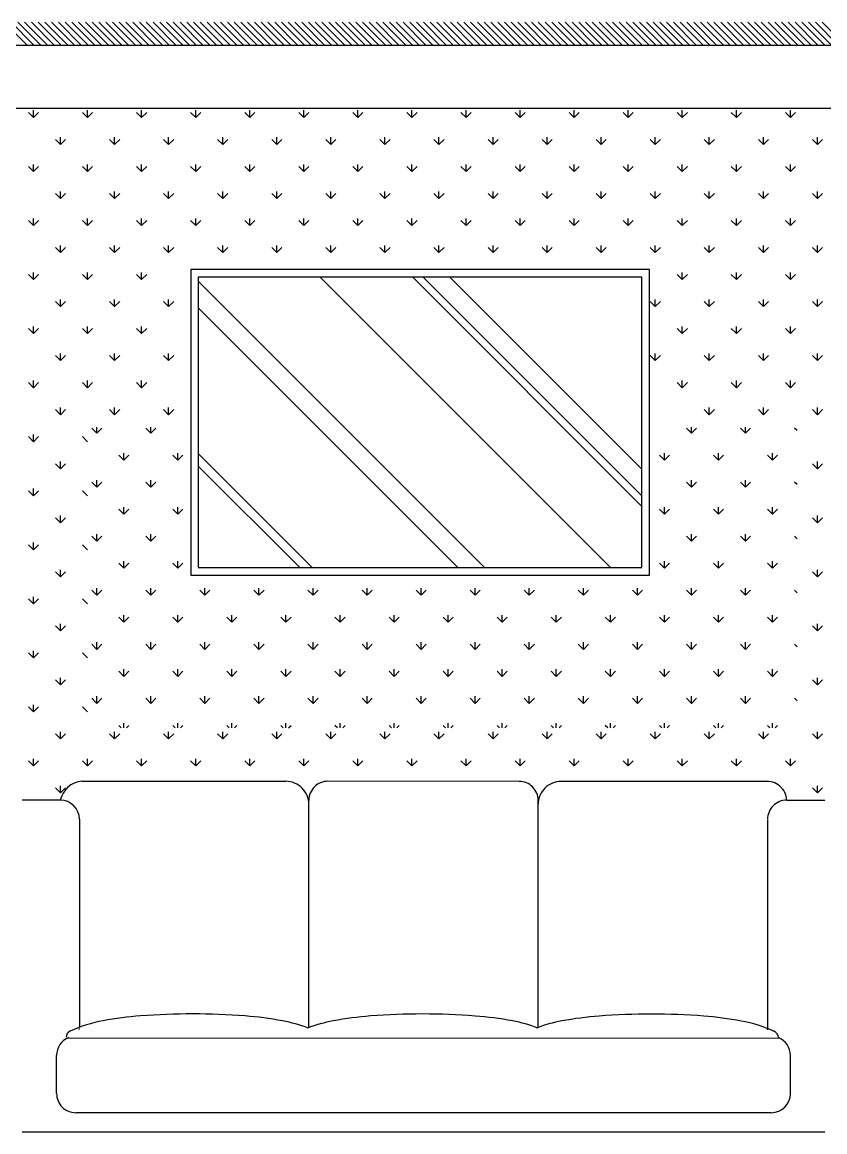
# Model space of a CAD drawing. Header units: inches. Extents: x 5.4 to 47.9, y 11.7 to 36.5.
# Drawn here: x 44.501 to 46.6, y 23.858 to 26.761 of the extents above; entities that cross this region are included whole.
import ezdxf

# ---------------------------------------------------------------- set-up
doc = ezdxf.new("R2010")
doc.units = ezdxf.units.IN
doc.header["$MEASUREMENT"] = 0
doc.layers.add('02', color=2, linetype='Continuous')
doc.layers.add('8', color=8, linetype='Continuous')

msp = doc.modelspace()

# ---------------------------------------------------------------- hatches: boundary and pattern name
at = {"layer": '8'}
h = msp.add_hatch(dxfattribs=at)
h.set_pattern_fill('GRASS', color=256, scale=0.1, style=0)
h.set_pattern_definition([(90, (-241.82362, 18.331934), (-0.070710678, 0.070710678), [0.01875, -0.122671356]), (45, (-241.82362, 18.33193), (-0.070710678, 0.070710678), [0.01875, -0.08125]), (135, (-241.82362, 18.33193), (-0.070710678, -0.070710678), [0.01875, -0.08125])])
h.paths.add_polyline_path([(46.5279, 25.7014), (46.1418, 25.7014), (46.1418, 25.3143), (44.9418, 25.3143), (44.9418, 25.7014), (44.6764, 25.7014), (44.6764, 24.9151), (46.5279, 24.9151)])

# ---------------------------------------------------------------- linework, layer by layer
at = {"layer": '02'}
for p, q in [((44.5143, 26.7014), (44.4543, 26.7614)), ((44.532, 26.7014), (44.472, 26.7614)), ((44.5497, 26.7014), (44.4897, 26.7614)), ((44.5674, 26.7014), (44.5074, 26.7614)), ((44.5851, 26.7014), (44.5251, 26.7614)), ((44.6027, 26.7014), (44.5427, 26.7614)), ((44.6204, 26.7014), (44.5604, 26.7614)), ((44.6381, 26.7014), (44.5781, 26.7614)), ((44.6558, 26.7014), (44.5958, 26.7614)), ((44.6734, 26.7014), (44.6134, 26.7614)), ((44.6911, 26.7014), (44.6311, 26.7614)), ((44.7088, 26.7014), (44.6488, 26.7614)), ((44.7265, 26.7014), (44.6665, 26.7614)), ((44.7442, 26.7014), (44.6842, 26.7614)), ((44.7618, 26.7014), (44.7018, 26.7614)), ((44.7795, 26.7014), (44.7195, 26.7614)), ((44.7972, 26.7014), (44.7372, 26.7614)), ((44.8149, 26.7014), (44.7549, 26.7614)), ((44.8325, 26.7014), (44.7725, 26.7614)), ((44.8502, 26.7014), (44.7902, 26.7614)), ((44.8679, 26.7014), (44.8079, 26.7614)), ((44.8856, 26.7014), (44.8256, 26.7614)), ((44.9033, 26.7014), (44.8433, 26.7614)), ((44.9209, 26.7014), (44.8609, 26.7614)), ((44.9386, 26.7014), (44.8786, 26.7614)), ((44.9563, 26.7014), (44.8963, 26.7614)), ((44.974, 26.7014), (44.914, 26.7614)), ((44.9916, 26.7014), (44.9316, 26.7614)), ((45.0093, 26.7014), (44.9493, 26.7614)), ((45.027, 26.7014), (44.967, 26.7614)), ((45.0447, 26.7014), (44.9847, 26.7614)), ((45.0624, 26.7014), (45.0024, 26.7614)), ((45.08, 26.7014), (45.02, 26.7614)), ((45.0977, 26.7014), (45.0377, 26.7614)), ((45.1154, 26.7014), (45.0554, 26.7614)), ((45.1331, 26.7014), (45.0731, 26.7614)), ((45.1507, 26.7014), (45.0907, 26.7614)), ((45.1684, 26.7014), (45.1084, 26.7614)), ((45.1861, 26.7014), (45.1261, 26.7614)), ((45.2038, 26.7014), (45.1438, 26.7614)), ((45.2215, 26.7014), (45.1615, 26.7614)), ((45.2391, 26.7014), (45.1791, 26.7614)), ((45.2568, 26.7014), (45.1968, 26.7614)), ((45.2745, 26.7014), (45.2145, 26.7614)), ((45.2922, 26.7014), (45.2322, 26.7614)), ((45.3098, 26.7014), (45.2498, 26.7614)), ((45.3275, 26.7014), (45.2675, 26.7614)), ((45.3452, 26.7014), (45.2852, 26.7614)), ((45.3629, 26.7014), (45.3029, 26.7614)), ((45.3806, 26.7014), (45.3206, 26.7614)), ((45.3982, 26.7014), (45.3382, 26.7614)), ((45.4159, 26.7014), (45.3559, 26.7614)), ((45.4336, 26.7014), (45.3736, 26.7614)), ((45.4513, 26.7014), (45.3913, 26.7614)), ((45.4689, 26.7014), (45.4089, 26.7614)), ((45.4866, 26.7014), (45.4266, 26.7614)), ((45.5043, 26.7014), (45.4443, 26.7614)), ((45.522, 26.7014), (45.462, 26.7614)), ((45.5397, 26.7014), (45.4797, 26.7614)), ((45.5573, 26.7014), (45.4973, 26.7614)), ((45.575, 26.7014), (45.515, 26.7614)), ((45.5927, 26.7014), (45.5327, 26.7614)), ((45.6104, 26.7014), (45.5504, 26.7614)), ((45.628, 26.7014), (45.568, 26.7614)), ((45.6457, 26.7014), (45.5857, 26.7614)), ((45.6634, 26.7014), (45.6034, 26.7614)), ((45.6811, 26.7014), (45.6211, 26.7614)), ((45.6988, 26.7014), (45.6388, 26.7614)), ((45.7164, 26.7014), (45.6564, 26.7614)), ((45.7341, 26.7014), (45.6741, 26.7614)), ((45.7518, 26.7014), (45.6918, 26.7614)), ((45.7695, 26.7014), (45.7095, 26.7614)), ((45.7871, 26.7014), (45.7271, 26.7614)), ((45.8048, 26.7014), (45.7448, 26.7614)), ((45.8225, 26.7014), (45.7625, 26.7614)), ((45.8402, 26.7014), (45.7802, 26.7614)), ((45.8578, 26.7014), (45.7978, 26.7614)), ((45.8755, 26.7014), (45.8155, 26.7614)), ((45.8932, 26.7014), (45.8332, 26.7614)), ((45.9109, 26.7014), (45.8509, 26.7614)), ((45.9286, 26.7014), (45.8686, 26.7614)), ((45.9462, 26.7014), (45.8862, 26.7614)), ((45.9639, 26.7014), (45.9039, 26.7614)), ((45.9816, 26.7014), (45.9216, 26.7614)), ((45.9993, 26.7014), (45.9393, 26.7614)), ((46.0169, 26.7014), (45.9569, 26.7614)), ((46.0346, 26.7014), (45.9746, 26.7614)), ((46.0523, 26.7014), (45.9923, 26.7614)), ((46.07, 26.7014), (46.01, 26.7614)), ((46.0877, 26.7014), (46.0277, 26.7614)), ((46.1053, 26.7014), (46.0453, 26.7614)), ((46.123, 26.7014), (46.063, 26.7614)), ((46.1407, 26.7014), (46.0807, 26.7614)), ((46.1584, 26.7014), (46.0984, 26.7614)), ((46.176, 26.7014), (46.116, 26.7614)), ((46.1937, 26.7014), (46.1337, 26.7614)), ((46.2114, 26.7014), (46.1514, 26.7614)), ((46.2291, 26.7014), (46.1691, 26.7614)), ((46.2468, 26.7014), (46.1868, 26.7614)), ((46.2644, 26.7014), (46.2044, 26.7614)), ((46.2821, 26.7014), (46.2221, 26.7614)), ((46.2998, 26.7014), (46.2398, 26.7614)), ((46.3175, 26.7014), (46.2575, 26.7614)), ((46.3351, 26.7014), (46.2751, 26.7614)), ((46.3528, 26.7014), (46.2928, 26.7614)), ((46.3705, 26.7014), (46.3105, 26.7614)), ((46.3882, 26.7014), (46.3282, 26.7614)), ((46.4059, 26.7014), (46.3459, 26.7614)), ((46.4235, 26.7014), (46.3635, 26.7614)), ((46.4412, 26.7014), (46.3812, 26.7614)), ((46.4589, 26.7014), (46.3989, 26.7614)), ((46.4766, 26.7014), (46.4166, 26.7614)), ((46.4942, 26.7014), (46.4342, 26.7614)), ((46.5119, 26.7014), (46.4519, 26.7614)), ((46.5296, 26.7014), (46.4696, 26.7614)), ((46.5473, 26.7014), (46.4873, 26.7614)), ((46.565, 26.7014), (46.505, 26.7614)), ((46.5826, 26.7014), (46.5226, 26.7614)), ((46.6003, 26.7014), (46.5403, 26.7614)), ((46.618, 26.7014), (46.558, 26.7614)), ((46.6357, 26.7014), (46.5757, 26.7614)), ((46.6533, 26.7014), (46.5933, 26.7614)), ((43.6764, 26.7014), (47.5279, 26.7014)), ((44.5307, 26.5121), (44.5174, 26.5253)), ((44.5307, 26.5121), (44.5307, 26.5308)), ((44.5307, 26.5121), (44.5439, 26.5253)), ((44.6721, 26.5121), (44.6588, 26.5253)), ((44.6721, 26.5121), (44.6721, 26.5308)), ((44.6721, 26.5121), (44.6853, 26.5253)), ((44.8135, 26.5121), (44.8002, 26.5253)), ((44.8135, 26.5121), (44.8135, 26.5308)), ((44.8135, 26.5121), (44.8268, 26.5253)), ((44.9549, 26.5121), (44.9417, 26.5253)), ((44.9549, 26.5121), (44.9549, 26.5308)), ((44.9549, 26.5121), (44.9682, 26.5253)), ((45.0963, 26.5121), (45.0831, 26.5253)), ((45.0963, 26.5121), (45.0963, 26.5308)), ((45.0963, 26.5121), (45.1096, 26.5253)), ((45.2378, 26.5121), (45.2245, 26.5253)), ((45.2378, 26.5121), (45.2378, 26.5308)), ((45.2378, 26.5121), (45.251, 26.5253)), ((45.3792, 26.5121), (45.3659, 26.5253)), ((45.3792, 26.5121), (45.3792, 26.5308)), ((45.3792, 26.5121), (45.3924, 26.5253)), ((45.5206, 26.5121), (45.5074, 26.5253)), ((45.5206, 26.5121), (45.5206, 26.5308)), ((45.5206, 26.5121), (45.5339, 26.5253)), ((45.662, 26.5121), (45.6488, 26.5253)), ((45.662, 26.5121), (45.662, 26.5308)), ((45.662, 26.5121), (45.6753, 26.5253)), ((45.8035, 26.5121), (45.7902, 26.5253)), ((45.8035, 26.5121), (45.8035, 26.5308)), ((45.8035, 26.5121), (45.8167, 26.5253)), ((45.9449, 26.5121), (45.9316, 26.5253)), ((45.9449, 26.5121), (45.9449, 26.5308)), ((45.9449, 26.5121), (45.9581, 26.5253)), ((46.0863, 26.5121), (46.073, 26.5253)), ((46.0863, 26.5121), (46.0863, 26.5308)), ((46.0863, 26.5121), (46.0996, 26.5253)), ((46.2277, 26.5121), (46.2145, 26.5253)), ((46.2277, 26.5121), (46.2277, 26.5308)), ((46.2277, 26.5121), (46.241, 26.5253)), ((46.3691, 26.5121), (46.3559, 26.5253)), ((46.3691, 26.5121), (46.3691, 26.5308)), ((46.3691, 26.5121), (46.3824, 26.5253)), ((46.5106, 26.5121), (46.4973, 26.5253)), ((46.5106, 26.5121), (46.5106, 26.5308)), ((46.5106, 26.5121), (46.5238, 26.5253)), ((44.6014, 26.4413), (44.5881, 26.4546)), ((44.6014, 26.4413), (44.6014, 26.4601)), ((44.6014, 26.4413), (44.6146, 26.4546)), ((44.7428, 26.4413), (44.7295, 26.4546)), ((44.7428, 26.4413), (44.7428, 26.4601)), ((44.7428, 26.4413), (44.7561, 26.4546)), ((44.8842, 26.4413), (44.871, 26.4546)), ((44.8842, 26.4413), (44.8842, 26.4601)), ((44.8842, 26.4413), (44.8975, 26.4546)), ((45.0256, 26.4413), (45.0124, 26.4546)), ((45.0256, 26.4413), (45.0256, 26.4601)), ((45.0256, 26.4413), (45.0389, 26.4546)), ((45.1671, 26.4413), (45.1538, 26.4546)), ((45.1671, 26.4413), (45.1671, 26.4601)), ((45.1671, 26.4413), (45.1803, 26.4546)), ((45.3085, 26.4413), (45.2952, 26.4546)), ((45.3085, 26.4413), (45.3085, 26.4601)), ((45.3085, 26.4413), (45.3217, 26.4546)), ((45.4499, 26.4413), (45.4366, 26.4546)), ((45.4499, 26.4413), (45.4499, 26.4601)), ((45.4499, 26.4413), (45.4632, 26.4546)), ((45.5913, 26.4413), (45.5781, 26.4546)), ((45.5913, 26.4413), (45.5913, 26.4601)), ((45.5913, 26.4413), (45.6046, 26.4546)), ((45.7327, 26.4413), (45.7195, 26.4546)), ((45.7327, 26.4413), (45.7327, 26.4601)), ((45.7327, 26.4413), (45.746, 26.4546)), ((45.8742, 26.4413), (45.8609, 26.4546)), ((45.8742, 26.4413), (45.8742, 26.4601)), ((45.8742, 26.4413), (45.8874, 26.4546)), ((46.0156, 26.4413), (46.0023, 26.4546)), ((46.0156, 26.4413), (46.0156, 26.4601)), ((46.0156, 26.4413), (46.0288, 26.4546)), ((46.157, 26.4413), (46.1438, 26.4546)), ((46.157, 26.4413), (46.157, 26.4601)), ((46.157, 26.4413), (46.1703, 26.4546)), ((46.2984, 26.4413), (46.2852, 26.4546)), ((46.2984, 26.4413), (46.2984, 26.4601)), ((46.2984, 26.4413), (46.3117, 26.4546)), ((46.4399, 26.4413), (46.4266, 26.4546)), ((46.4399, 26.4413), (46.4399, 26.4601)), ((46.4399, 26.4413), (46.4531, 26.4546)), ((46.5813, 26.4413), (46.568, 26.4546)), ((46.5813, 26.4413), (46.5813, 26.4601)), ((46.5813, 26.4413), (46.5945, 26.4546)), ((44.5307, 26.3706), (44.5174, 26.3839)), ((44.5307, 26.3706), (44.5307, 26.3894)), ((44.5307, 26.3706), (44.5439, 26.3839)), ((44.6721, 26.3706), (44.6588, 26.3839)), ((44.6721, 26.3706), (44.6721, 26.3894)), ((44.6721, 26.3706), (44.6853, 26.3839)), ((44.8135, 26.3706), (44.8002, 26.3839)), ((44.8135, 26.3706), (44.8135, 26.3894)), ((44.8135, 26.3706), (44.8268, 26.3839)), ((44.9549, 26.3706), (44.9417, 26.3839)), ((44.9549, 26.3706), (44.9549, 26.3894)), ((44.9549, 26.3706), (44.9682, 26.3839)), ((45.0963, 26.3706), (45.0831, 26.3839)), ((45.0963, 26.3706), (45.0963, 26.3894)), ((45.0963, 26.3706), (45.1096, 26.3839)), ((45.2378, 26.3706), (45.2245, 26.3839)), ((45.2378, 26.3706), (45.2378, 26.3894)), ((45.2378, 26.3706), (45.251, 26.3839)), ((45.3792, 26.3706), (45.3659, 26.3839)), ((45.3792, 26.3706), (45.3792, 26.3894)), ((45.3792, 26.3706), (45.3924, 26.3839)), ((45.5206, 26.3706), (45.5074, 26.3839)), ((45.5206, 26.3706), (45.5206, 26.3894)), ((45.5206, 26.3706), (45.5339, 26.3839)), ((45.662, 26.3706), (45.6488, 26.3839)), ((45.662, 26.3706), (45.662, 26.3894)), ((45.662, 26.3706), (45.6753, 26.3839)), ((45.8035, 26.3706), (45.7902, 26.3839)), ((45.8035, 26.3706), (45.8035, 26.3894)), ((45.8035, 26.3706), (45.8167, 26.3839)), ((45.9449, 26.3706), (45.9316, 26.3839)), ((45.9449, 26.3706), (45.9449, 26.3894)), ((45.9449, 26.3706), (45.9581, 26.3839)), ((46.0863, 26.3706), (46.073, 26.3839)), ((46.0863, 26.3706), (46.0863, 26.3894)), ((46.0863, 26.3706), (46.0996, 26.3839)), ((46.2277, 26.3706), (46.2145, 26.3839)), ((46.2277, 26.3706), (46.2277, 26.3894)), ((46.2277, 26.3706), (46.241, 26.3839)), ((46.3691, 26.3706), (46.3559, 26.3839)), ((46.3691, 26.3706), (46.3691, 26.3894)), ((46.3691, 26.3706), (46.3824, 26.3839)), ((46.5106, 26.3706), (46.4973, 26.3839)), ((46.5106, 26.3706), (46.5106, 26.3894)), ((46.5106, 26.3706), (46.5238, 26.3839)), ((44.6014, 26.2999), (44.5881, 26.3132)), ((44.6014, 26.2999), (44.6014, 26.3187)), ((44.6014, 26.2999), (44.6146, 26.3132)), ((44.7428, 26.2999), (44.7295, 26.3132)), ((44.7428, 26.2999), (44.7428, 26.3187)), ((44.7428, 26.2999), (44.7561, 26.3132)), ((44.8842, 26.2999), (44.871, 26.3132)), ((44.8842, 26.2999), (44.8842, 26.3187)), ((44.8842, 26.2999), (44.8975, 26.3132)), ((45.0256, 26.2999), (45.0124, 26.3132)), ((45.0256, 26.2999), (45.0256, 26.3187)), ((45.0256, 26.2999), (45.0389, 26.3132)), ((45.1671, 26.2999), (45.1538, 26.3132)), ((45.1671, 26.2999), (45.1671, 26.3187)), ((45.1671, 26.2999), (45.1803, 26.3132)), ((45.3085, 26.2999), (45.2952, 26.3132)), ((45.3085, 26.2999), (45.3085, 26.3187)), ((45.3085, 26.2999), (45.3217, 26.3132)), ((45.4499, 26.2999), (45.4366, 26.3132)), ((45.4499, 26.2999), (45.4499, 26.3187)), ((45.4499, 26.2999), (45.4632, 26.3132)), ((45.5913, 26.2999), (45.5781, 26.3132)), ((45.5913, 26.2999), (45.5913, 26.3187)), ((45.5913, 26.2999), (45.6046, 26.3132)), ((45.7327, 26.2999), (45.7195, 26.3132)), ((45.7327, 26.2999), (45.7327, 26.3187)), ((45.7327, 26.2999), (45.746, 26.3132)), ((45.8742, 26.2999), (45.8609, 26.3132)), ((45.8742, 26.2999), (45.8742, 26.3187)), ((45.8742, 26.2999), (45.8874, 26.3132)), ((46.0156, 26.2999), (46.0023, 26.3132)), ((46.0156, 26.2999), (46.0156, 26.3187)), ((46.0156, 26.2999), (46.0288, 26.3132)), ((46.157, 26.2999), (46.1438, 26.3132)), ((46.157, 26.2999), (46.157, 26.3187)), ((46.157, 26.2999), (46.1703, 26.3132)), ((46.2984, 26.2999), (46.2852, 26.3132)), ((46.2984, 26.2999), (46.2984, 26.3187)), ((46.2984, 26.2999), (46.3117, 26.3132)), ((46.4399, 26.2999), (46.4266, 26.3132)), ((46.4399, 26.2999), (46.4399, 26.3187)), ((46.4399, 26.2999), (46.4531, 26.3132)), ((46.5813, 26.2999), (46.568, 26.3132)), ((46.5813, 26.2999), (46.5813, 26.3187)), ((46.5813, 26.2999), (46.5945, 26.3132)), ((44.5307, 26.2292), (44.5174, 26.2425)), ((44.5307, 26.2292), (44.5307, 26.248)), ((44.5307, 26.2292), (44.5439, 26.2425)), ((44.6721, 26.2292), (44.6588, 26.2425)), ((44.6721, 26.2292), (44.6721, 26.248)), ((44.6721, 26.2292), (44.6853, 26.2425)), ((44.8135, 26.2292), (44.8002, 26.2425)), ((44.8135, 26.2292), (44.8135, 26.248)), ((44.8135, 26.2292), (44.8268, 26.2425)), ((44.9549, 26.2292), (44.9417, 26.2425)), ((44.9549, 26.2292), (44.9549, 26.248)), ((44.9549, 26.2292), (44.9682, 26.2425)), ((45.0963, 26.2292), (45.0831, 26.2425)), ((45.0963, 26.2292), (45.0963, 26.248)), ((45.0963, 26.2292), (45.1096, 26.2425)), ((45.2378, 26.2292), (45.2245, 26.2425)), ((45.2378, 26.2292), (45.2378, 26.248)), ((45.2378, 26.2292), (45.251, 26.2425)), ((45.3792, 26.2292), (45.3659, 26.2425)), ((45.3792, 26.2292), (45.3792, 26.248)), ((45.3792, 26.2292), (45.3924, 26.2425)), ((45.5206, 26.2292), (45.5074, 26.2425)), ((45.5206, 26.2292), (45.5206, 26.248)), ((45.5206, 26.2292), (45.5339, 26.2425)), ((45.662, 26.2292), (45.6488, 26.2425)), ((45.662, 26.2292), (45.662, 26.248)), ((45.662, 26.2292), (45.6753, 26.2425)), ((45.8035, 26.2292), (45.7902, 26.2425)), ((45.8035, 26.2292), (45.8035, 26.248)), ((45.8035, 26.2292), (45.8167, 26.2425)), ((45.9449, 26.2292), (45.9316, 26.2425)), ((45.9449, 26.2292), (45.9449, 26.248)), ((45.9449, 26.2292), (45.9581, 26.2425)), ((46.0863, 26.2292), (46.073, 26.2425)), ((46.0863, 26.2292), (46.0863, 26.248)), ((46.0863, 26.2292), (46.0996, 26.2425)), ((46.2277, 26.2292), (46.2145, 26.2425)), ((46.2277, 26.2292), (46.2277, 26.248)), ((46.2277, 26.2292), (46.241, 26.2425)), ((46.3691, 26.2292), (46.3559, 26.2425)), ((46.3691, 26.2292), (46.3691, 26.248)), ((46.3691, 26.2292), (46.3824, 26.2425)), ((46.5106, 26.2292), (46.4973, 26.2425)), ((46.5106, 26.2292), (46.5106, 26.248)), ((46.5106, 26.2292), (46.5238, 26.2425)), ((44.6014, 26.1585), (44.5881, 26.1718)), ((44.6014, 26.1585), (44.6014, 26.1772)), ((44.6014, 26.1585), (44.6146, 26.1718)), ((44.7428, 26.1585), (44.7295, 26.1718)), ((44.7428, 26.1585), (44.7428, 26.1772)), ((44.7428, 26.1585), (44.7561, 26.1718)), ((44.8842, 26.1585), (44.871, 26.1718)), ((44.8842, 26.1585), (44.8842, 26.1772)), ((44.8842, 26.1585), (44.8975, 26.1718)), ((45.0256, 26.1585), (45.0124, 26.1718)), ((45.0256, 26.1585), (45.0256, 26.1772)), ((45.0256, 26.1585), (45.0389, 26.1718)), ((45.1671, 26.1585), (45.1538, 26.1718)), ((45.1671, 26.1585), (45.1671, 26.1772)), ((45.1671, 26.1585), (45.1803, 26.1718)), ((45.3085, 26.1585), (45.2952, 26.1718)), ((45.3085, 26.1585), (45.3085, 26.1772)), ((45.3085, 26.1585), (45.3217, 26.1718)), ((45.4499, 26.1585), (45.4366, 26.1718)), ((45.4499, 26.1585), (45.4499, 26.1772)), ((45.4499, 26.1585), (45.4632, 26.1718)), ((45.5913, 26.1585), (45.5781, 26.1718)), ((45.5913, 26.1585), (45.5913, 26.1772)), ((45.5913, 26.1585), (45.6046, 26.1718)), ((45.7327, 26.1585), (45.7195, 26.1718)), ((45.7327, 26.1585), (45.7327, 26.1772)), ((45.7327, 26.1585), (45.746, 26.1718)), ((45.8742, 26.1585), (45.8609, 26.1718)), ((45.8742, 26.1585), (45.8742, 26.1772)), ((45.8742, 26.1585), (45.8874, 26.1718)), ((46.0156, 26.1585), (46.0023, 26.1718)), ((46.0156, 26.1585), (46.0156, 26.1772)), ((46.0156, 26.1585), (46.0288, 26.1718)), ((46.157, 26.1585), (46.1438, 26.1718)), ((46.157, 26.1585), (46.157, 26.1772)), ((46.157, 26.1585), (46.1703, 26.1718)), ((46.2984, 26.1585), (46.2852, 26.1718)), ((46.2984, 26.1585), (46.2984, 26.1772)), ((46.2984, 26.1585), (46.3117, 26.1718)), ((46.4399, 26.1585), (46.4266, 26.1718)), ((46.4399, 26.1585), (46.4399, 26.1772)), ((46.4399, 26.1585), (46.4531, 26.1718)), ((46.5813, 26.1585), (46.568, 26.1718)), ((46.5813, 26.1585), (46.5813, 26.1772)), ((46.5813, 26.1585), (46.5945, 26.1718)), ((44.5307, 26.0878), (44.5307, 26.1065)), ((44.6721, 26.0878), (44.6721, 26.1065)), ((44.8135, 26.0878), (44.8135, 26.1065)), ((44.9418, 26.1143), (44.9418, 25.3143)), ((46.1418, 26.1143), (44.9418, 26.1143)), ((46.1418, 25.3143), (46.1418, 26.1143)), ((46.2277, 26.0878), (46.2277, 26.1065)), ((46.3691, 26.0878), (46.3691, 26.1065)), ((46.5106, 26.0878), (46.5106, 26.1065)), ((44.5307, 26.0878), (44.5174, 26.101)), ((44.5307, 26.0878), (44.5439, 26.101)), ((44.6721, 26.0878), (44.6588, 26.101)), ((44.6721, 26.0878), (44.6853, 26.101)), ((44.8135, 26.0878), (44.8002, 26.101)), ((44.8135, 26.0878), (44.8268, 26.101)), ((44.9618, 26.0943), (44.9618, 25.3343)), ((46.1218, 26.0943), (44.9618, 26.0943)), ((45.7101, 25.3343), (44.9618, 26.0836)), ((46.0399, 25.3343), (45.2809, 26.0943)), ((45.9393, 25.4351), (45.2809, 26.0943)), ((46.1228, 25.4932), (45.5225, 26.0943)), ((46.1218, 25.5221), (45.5503, 26.0943)), ((46.1218, 25.5919), (45.62, 26.0943)), ((46.1218, 25.3343), (46.1218, 26.0943)), ((46.2277, 26.0878), (46.2145, 26.101)), ((46.2277, 26.0878), (46.241, 26.101)), ((46.3691, 26.0878), (46.3559, 26.101)), ((46.3691, 26.0878), (46.3824, 26.101)), ((46.5106, 26.0878), (46.4973, 26.101)), ((46.5106, 26.0878), (46.5238, 26.101)), ((44.6014, 26.0171), (44.5881, 26.0303)), ((44.6014, 26.0171), (44.6014, 26.0358)), ((44.6014, 26.0171), (44.6146, 26.0303)), ((44.7428, 26.0171), (44.7295, 26.0303)), ((44.7428, 26.0171), (44.7428, 26.0358)), ((44.7428, 26.0171), (44.7561, 26.0303)), ((44.8842, 26.0171), (44.871, 26.0303)), ((44.8842, 26.0171), (44.8842, 26.0358)), ((44.8842, 26.0171), (44.8975, 26.0303)), ((46.157, 26.0171), (46.1438, 26.0303)), ((46.157, 26.0171), (46.157, 26.0358)), ((46.157, 26.0171), (46.1703, 26.0303)), ((46.2984, 26.0171), (46.2852, 26.0303)), ((46.2984, 26.0171), (46.2984, 26.0358)), ((46.2984, 26.0171), (46.3117, 26.0303)), ((46.4399, 26.0171), (46.4266, 26.0303)), ((46.4399, 26.0171), (46.4399, 26.0358)), ((46.4399, 26.0171), (46.4531, 26.0303)), ((46.5813, 26.0171), (46.568, 26.0303)), ((46.5813, 26.0171), (46.5813, 26.0358)), ((46.5813, 26.0171), (46.5945, 26.0303)), ((45.6404, 25.3343), (44.9618, 26.0138)), ((44.5307, 25.9464), (44.5174, 25.9596)), ((44.5307, 25.9464), (44.5307, 25.9651)), ((44.5307, 25.9464), (44.5439, 25.9596)), ((44.6721, 25.9464), (44.6588, 25.9596)), ((44.6721, 25.9464), (44.6721, 25.9651)), ((44.6721, 25.9464), (44.6853, 25.9596)), ((44.8135, 25.9464), (44.8002, 25.9596)), ((44.8135, 25.9464), (44.8135, 25.9651)), ((44.8135, 25.9464), (44.8268, 25.9596)), ((46.2277, 25.9464), (46.2145, 25.9596)), ((46.2277, 25.9464), (46.2277, 25.9651)), ((46.2277, 25.9464), (46.241, 25.9596)), ((46.3691, 25.9464), (46.3559, 25.9596)), ((46.3691, 25.9464), (46.3691, 25.9651)), ((46.3691, 25.9464), (46.3824, 25.9596)), ((46.5106, 25.9464), (46.4973, 25.9596)), ((46.5106, 25.9464), (46.5106, 25.9651)), ((46.5106, 25.9464), (46.5238, 25.9596)), ((44.6014, 25.8757), (44.5881, 25.8889)), ((44.6014, 25.8757), (44.6014, 25.8944)), ((44.6014, 25.8757), (44.6146, 25.8889)), ((44.7428, 25.8757), (44.7295, 25.8889)), ((44.7428, 25.8757), (44.7428, 25.8944)), ((44.7428, 25.8757), (44.7561, 25.8889)), ((44.8842, 25.8757), (44.871, 25.8889)), ((44.8842, 25.8757), (44.8842, 25.8944)), ((44.8842, 25.8757), (44.8975, 25.8889)), ((46.157, 25.8757), (46.1438, 25.8889)), ((46.157, 25.8757), (46.157, 25.8944)), ((46.157, 25.8757), (46.1703, 25.8889)), ((46.2984, 25.8757), (46.2852, 25.8889)), ((46.2984, 25.8757), (46.2984, 25.8944)), ((46.2984, 25.8757), (46.3117, 25.8889)), ((46.4399, 25.8757), (46.4266, 25.8889)), ((46.4399, 25.8757), (46.4399, 25.8944)), ((46.4399, 25.8757), (46.4531, 25.8889)), ((46.5813, 25.8757), (46.568, 25.8889)), ((46.5813, 25.8757), (46.5813, 25.8944)), ((46.5813, 25.8757), (46.5945, 25.8889)), ((44.5307, 25.8049), (44.5174, 25.8182)), ((44.5307, 25.8049), (44.5307, 25.8237)), ((44.5307, 25.8049), (44.5439, 25.8182)), ((44.6721, 25.8049), (44.6588, 25.8182)), ((44.6721, 25.8049), (44.6721, 25.8237)), ((44.6721, 25.8049), (44.6853, 25.8182)), ((44.8135, 25.8049), (44.8002, 25.8182)), ((44.8135, 25.8049), (44.8135, 25.8237)), ((44.8135, 25.8049), (44.8268, 25.8182)), ((46.2277, 25.8049), (46.2145, 25.8182)), ((46.2277, 25.8049), (46.2277, 25.8237)), ((46.2277, 25.8049), (46.241, 25.8182)), ((46.3691, 25.8049), (46.3559, 25.8182)), ((46.3691, 25.8049), (46.3691, 25.8237)), ((46.3691, 25.8049), (46.3824, 25.8182)), ((46.5106, 25.8049), (46.4973, 25.8182)), ((46.5106, 25.8049), (46.5106, 25.8237)), ((46.5106, 25.8049), (46.5238, 25.8182)), ((44.6014, 25.7342), (44.5881, 25.7475)), ((44.6014, 25.7342), (44.6014, 25.753)), ((44.6014, 25.7342), (44.6146, 25.7475)), ((44.7428, 25.7342), (44.7295, 25.7475)), ((44.7428, 25.7342), (44.7428, 25.753)), ((44.7428, 25.7342), (44.7561, 25.7475)), ((44.8842, 25.7342), (44.871, 25.7475)), ((44.8842, 25.7342), (44.8842, 25.753)), ((44.8842, 25.7342), (44.8975, 25.7475)), ((46.2984, 25.7342), (46.2852, 25.7475)), ((46.2984, 25.7342), (46.2984, 25.753)), ((46.2984, 25.7342), (46.3117, 25.7475)), ((46.4399, 25.7342), (46.4266, 25.7475)), ((46.4399, 25.7342), (46.4399, 25.753)), ((46.4399, 25.7342), (46.4531, 25.7475)), ((46.5813, 25.7342), (46.568, 25.7475)), ((46.5813, 25.7342), (46.5813, 25.753)), ((46.5813, 25.7342), (46.5945, 25.7475)), ((44.5307, 25.6635), (44.5174, 25.6768)), ((44.5307, 25.6635), (44.5307, 25.6823)), ((44.5307, 25.6635), (44.5439, 25.6768)), ((44.6721, 25.6635), (44.6588, 25.6768)), ((44.6014, 25.5928), (44.6014, 25.6116)), ((45.2595, 25.3343), (44.9618, 25.6324)), ((46.5813, 25.5928), (46.5813, 25.6116)), ((44.6014, 25.5928), (44.5881, 25.6061)), ((44.6014, 25.5928), (44.6146, 25.6061)), ((45.227, 25.3343), (44.9618, 25.5998)), ((46.5813, 25.5928), (46.568, 25.6061)), ((46.5813, 25.5928), (46.5945, 25.6061)), ((44.5307, 25.5221), (44.5174, 25.5354)), ((44.5307, 25.5221), (44.5307, 25.5409)), ((44.5307, 25.5221), (44.5439, 25.5354)), ((44.6721, 25.5221), (44.6588, 25.5354)), ((44.6014, 25.4514), (44.6014, 25.4701)), ((46.5813, 25.4514), (46.5813, 25.4701)), ((44.6014, 25.4514), (44.5881, 25.4646)), ((44.6014, 25.4514), (44.6146, 25.4646)), ((46.5813, 25.4514), (46.568, 25.4646)), ((46.5813, 25.4514), (46.5945, 25.4646)), ((44.5307, 25.3807), (44.5174, 25.3939)), ((44.5307, 25.3807), (44.5307, 25.3994)), ((44.5307, 25.3807), (44.5439, 25.3939)), ((44.6721, 25.3807), (44.6588, 25.3939)), ((44.6014, 25.31), (44.5881, 25.3232)), ((44.6014, 25.31), (44.6014, 25.3287)), ((44.6014, 25.31), (44.6146, 25.3232)), ((44.9618, 25.3343), (46.1218, 25.3343)), ((46.5813, 25.31), (46.568, 25.3232)), ((46.5813, 25.31), (46.5813, 25.3287)), ((46.5813, 25.31), (46.5945, 25.3232)), ((44.9418, 25.3143), (46.1418, 25.3143)), ((44.5307, 25.2393), (44.5174, 25.2525)), ((44.5307, 25.2393), (44.5307, 25.258)), ((44.5307, 25.2393), (44.5439, 25.2525)), ((44.6721, 25.2393), (44.6588, 25.2525)), ((44.6014, 25.1685), (44.5881, 25.1818)), ((44.6014, 25.1685), (44.6014, 25.1873)), ((44.6014, 25.1685), (44.6146, 25.1818)), ((46.5813, 25.1685), (46.568, 25.1818)), ((46.5813, 25.1685), (46.5813, 25.1873)), ((46.5813, 25.1685), (46.5945, 25.1818)), ((44.5307, 25.0978), (44.5174, 25.1111)), ((44.5307, 25.0978), (44.5307, 25.1166)), ((44.5307, 25.0978), (44.5439, 25.1111)), ((44.6721, 25.0978), (44.6588, 25.1111)), ((44.6014, 25.0271), (44.5881, 25.0404)), ((44.6014, 25.0271), (44.6014, 25.0459)), ((44.6014, 25.0271), (44.6146, 25.0404)), ((46.5813, 25.0271), (46.568, 25.0404)), ((46.5813, 25.0271), (46.5813, 25.0459)), ((46.5813, 25.0271), (46.5945, 25.0404)), ((44.5307, 24.9564), (44.5307, 24.9752)), ((44.5307, 24.9564), (44.5174, 24.9697)), ((44.5307, 24.9564), (44.5439, 24.9697)), ((44.6721, 24.9564), (44.6588, 24.9697)), ((44.6014, 24.8857), (44.5881, 24.899)), ((44.6014, 24.8857), (44.6014, 24.9045)), ((44.6014, 24.8857), (44.6146, 24.899)), ((44.7428, 24.8857), (44.7295, 24.899)), ((44.7428, 24.8857), (44.7428, 24.9045)), ((44.7428, 24.8857), (44.7561, 24.899)), ((44.8842, 24.8857), (44.871, 24.899)), ((44.8842, 24.8857), (44.8842, 24.9045)), ((44.8842, 24.8857), (44.8975, 24.899)), ((45.0256, 24.8857), (45.0124, 24.899)), ((45.0256, 24.8857), (45.0256, 24.9045)), ((45.0256, 24.8857), (45.0389, 24.899)), ((45.1671, 24.8857), (45.1538, 24.899)), ((45.1671, 24.8857), (45.1671, 24.9045)), ((45.1671, 24.8857), (45.1803, 24.899)), ((45.3085, 24.8857), (45.2952, 24.899)), ((45.3085, 24.8857), (45.3085, 24.9045)), ((45.3085, 24.8857), (45.3217, 24.899)), ((45.4499, 24.8857), (45.4366, 24.899)), ((45.4499, 24.8857), (45.4499, 24.9045)), ((45.4499, 24.8857), (45.4632, 24.899)), ((45.5913, 24.8857), (45.5781, 24.899)), ((45.5913, 24.8857), (45.5913, 24.9045)), ((45.5913, 24.8857), (45.6046, 24.899)), ((45.7327, 24.8857), (45.7195, 24.899)), ((45.7327, 24.8857), (45.7327, 24.9045)), ((45.7327, 24.8857), (45.746, 24.899)), ((45.8742, 24.8857), (45.8609, 24.899)), ((45.8742, 24.8857), (45.8742, 24.9045)), ((45.8742, 24.8857), (45.8874, 24.899)), ((46.0156, 24.8857), (46.0023, 24.899)), ((46.0156, 24.8857), (46.0156, 24.9045)), ((46.0156, 24.8857), (46.0288, 24.899)), ((46.157, 24.8857), (46.1438, 24.899)), ((46.157, 24.8857), (46.157, 24.9045)), ((46.157, 24.8857), (46.1703, 24.899)), ((46.2984, 24.8857), (46.2852, 24.899)), ((46.2984, 24.8857), (46.2984, 24.9045)), ((46.2984, 24.8857), (46.3117, 24.899)), ((46.4399, 24.8857), (46.4266, 24.899)), ((46.4399, 24.8857), (46.4399, 24.9045)), ((46.4399, 24.8857), (46.4531, 24.899)), ((46.5813, 24.8857), (46.568, 24.899)), ((46.5813, 24.8857), (46.5813, 24.9045)), ((46.5813, 24.8857), (46.5945, 24.899)), ((44.5307, 24.815), (44.5174, 24.8283)), ((44.5307, 24.815), (44.5307, 24.8337)), ((44.5307, 24.815), (44.5439, 24.8283)), ((44.6721, 24.815), (44.6588, 24.8283)), ((44.6721, 24.815), (44.6721, 24.8337)), ((44.6721, 24.815), (44.6853, 24.8283)), ((44.8135, 24.815), (44.8002, 24.8283)), ((44.8135, 24.815), (44.8135, 24.8337)), ((44.8135, 24.815), (44.8268, 24.8283)), ((44.9549, 24.815), (44.9417, 24.8283)), ((44.9549, 24.815), (44.9549, 24.8337)), ((44.9549, 24.815), (44.9682, 24.8283)), ((45.0963, 24.815), (45.0831, 24.8283)), ((45.0963, 24.815), (45.0963, 24.8337)), ((45.0963, 24.815), (45.1096, 24.8283)), ((45.2378, 24.815), (45.2245, 24.8283)), ((45.2378, 24.815), (45.2378, 24.8337)), ((45.2378, 24.815), (45.251, 24.8283)), ((45.3792, 24.815), (45.3659, 24.8283)), ((45.3792, 24.815), (45.3792, 24.8337)), ((45.3792, 24.815), (45.3924, 24.8283)), ((45.5206, 24.815), (45.5074, 24.8283)), ((45.5206, 24.815), (45.5206, 24.8337)), ((45.5206, 24.815), (45.5339, 24.8283)), ((45.662, 24.815), (45.6488, 24.8283)), ((45.662, 24.815), (45.662, 24.8337)), ((45.662, 24.815), (45.6753, 24.8283)), ((45.8035, 24.815), (45.7902, 24.8283)), ((45.8035, 24.815), (45.8035, 24.8337)), ((45.8035, 24.815), (45.8167, 24.8283)), ((45.9449, 24.815), (45.9316, 24.8283)), ((45.9449, 24.815), (45.9449, 24.8337)), ((45.9449, 24.815), (45.9581, 24.8283)), ((46.0863, 24.815), (46.073, 24.8283)), ((46.0863, 24.815), (46.0863, 24.8337)), ((46.0863, 24.815), (46.0996, 24.8283)), ((46.2277, 24.815), (46.2145, 24.8283)), ((46.2277, 24.815), (46.2277, 24.8337)), ((46.2277, 24.815), (46.241, 24.8283)), ((46.3691, 24.815), (46.3559, 24.8283)), ((46.3691, 24.815), (46.3691, 24.8337)), ((46.3691, 24.815), (46.3824, 24.8283)), ((46.5106, 24.815), (46.4973, 24.8283)), ((46.5106, 24.815), (46.5106, 24.8337)), ((46.5106, 24.815), (46.5238, 24.8283)), ((44.6567, 24.7752), (45.1908, 24.7749)), ((45.8008, 24.7747), (45.3008, 24.7749)), ((46.4436, 24.7744), (45.9108, 24.7746)), ((44.6014, 24.7443), (44.5881, 24.7575)), ((44.6014, 24.7443), (44.6014, 24.763)), ((44.6014, 24.7443), (44.6146, 24.7575)), ((46.5813, 24.7443), (46.568, 24.7575)), ((46.5813, 24.7443), (46.5813, 24.763)), ((46.5813, 24.7443), (46.5945, 24.7575)), ((44.6008, 24.7256), (44.5008, 24.7255)), ((45.2505, 24.1303), (45.2508, 24.7249)), ((45.8505, 24.1307), (45.8508, 24.7247)), ((46.5008, 24.7256), (46.6008, 24.7255)), ((44.6508, 24.6756), (44.651, 24.1313)), ((46.4513, 24.1242), (46.4515, 24.6742)), ((46.4837, 24.102), (44.6193, 24.1027)), ((44.651, 24.1256), (44.651, 24.128)), ((46.4505, 24.1256), (46.4505, 24.128)), ((44.5911, 23.9577), (44.591, 24.0577)), ((46.5105, 23.9577), (46.5105, 24.0577)), ((46.4605, 23.9077), (44.641, 23.9077)), ((44.5012, 23.8576), (46.6004, 23.8576))]:
    msp.add_line(p, q, dxfattribs=at)
msp.add_lwpolyline([(44.1231, 26.4993), (44.1231, 26.5364), (46.6226, 26.5364)], dxfattribs=at)
for centre, radius, start, end in [((44.6633, 24.7114), 0.064, 95.8492, 167.2557), ((45.1908, 24.7149), 0.06, 359.9772, 89.9772), ((45.3008, 24.7249), 0.05, 89.9772, 179.9772), ((45.8008, 24.7247), 0.05, 359.9772, 89.9772), ((45.9108, 24.7146), 0.06, 89.9772, 179.9772), ((46.4495, 24.7234), 0.0513, 2.4092, 96.6005), ((44.6008, 24.6756), 0.05, 0.0228, 90.0228), ((46.5007, 24.6756), 0.05, 89.9772, 179.9772), ((44.8809, 23.2413), 0.9224, 94.3734, 100.4917), ((44.9468, 22.3803), 1.7859, 85.581, 94.3734), ((45.0133, 23.2412), 0.9224, 79.4626, 85.581), ((45.4825, 23.241), 0.9224, 94.3734, 100.4917), ((45.5483, 22.3801), 1.7859, 85.581, 94.3734), ((45.6149, 23.241), 0.9224, 79.4626, 85.581), ((46.0808, 23.2408), 0.9224, 94.3734, 100.4917), ((46.1466, 22.3798), 1.7859, 85.581, 94.3734), ((46.2131, 23.2407), 0.9224, 79.4626, 85.581), ((44.7825, 23.773), 0.3816, 100.4917, 114.1135), ((45.1122, 23.7729), 0.3816, 68.9439, 79.4626), ((45.384, 23.7728), 0.3816, 100.4917, 111.0105), ((45.7138, 23.7727), 0.3816, 68.9439, 79.4626), ((45.9823, 23.7726), 0.3816, 100.4917, 111.0105), ((46.312, 23.7724), 0.3816, 65.8408, 79.4626), ((44.641, 24.0577), 0.05, 111.614, 180.0228), ((44.634, 24.1048), 0.0182, 114.1135, 179.7251), ((46.4608, 24.1041), 0.0182, 0.4023, 65.8408), ((46.4605, 24.0577), 0.05, 359.9772, 68.386), ((44.6411, 23.9577), 0.05, 180.0228, 270.0228), ((46.4605, 23.9577), 0.05, 269.9772, 359.9772)]:
    msp.add_arc(centre, radius, start, end, dxfattribs=at)

doc.saveas('drawing.dxf')
